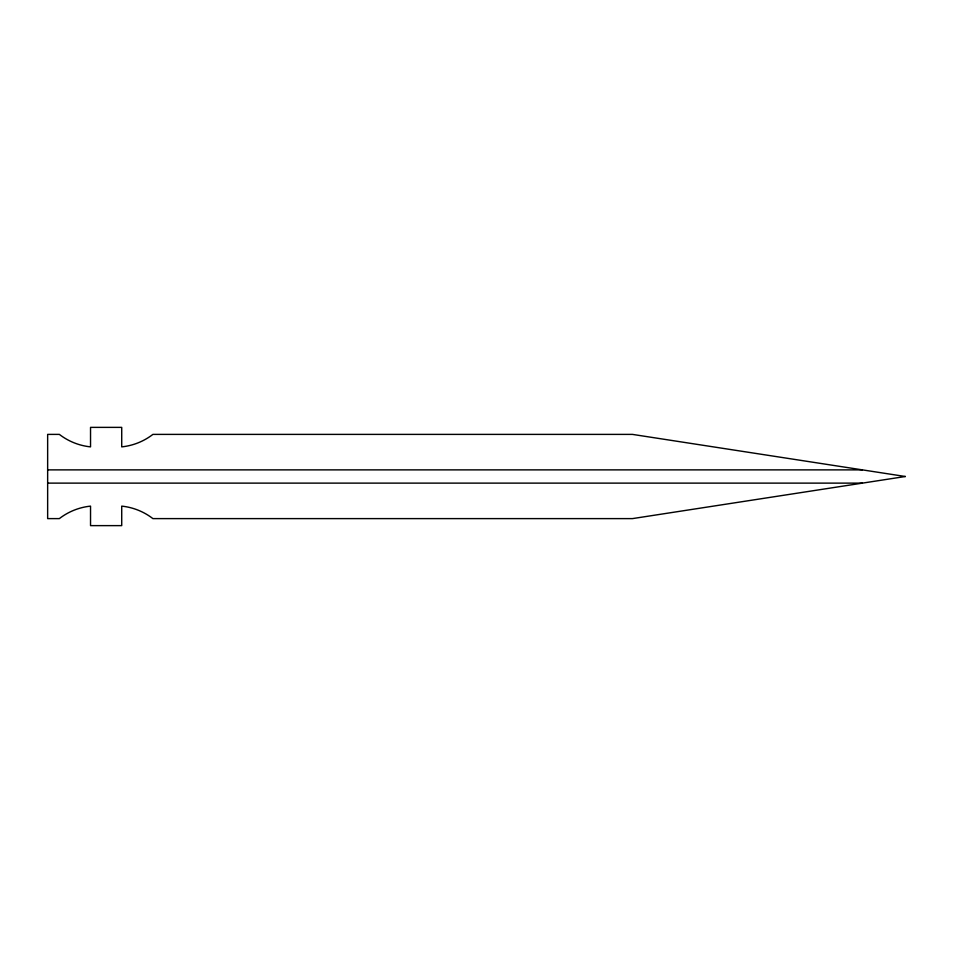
<?xml version="1.0" encoding="UTF-8"?>
<svg xmlns="http://www.w3.org/2000/svg" width="953" height="953" viewBox="0 0 953 953"><rect width="100%" height="100%" fill="white"/><g stroke="black" fill="none" stroke-linecap="round" stroke-linejoin="round"><path stroke-width="1.43" d="M47.65 469.877L862.394 469.877M47.65 483.123L862.394 483.123M905.35 476.5L632.447 518.611L152.909 518.611A61.468 61.468 0 0 0 121.722 506.126L121.722 525.627L90.535 525.627L90.535 506.126A61.468 61.468 0 0 0 59.348 518.611L47.65 518.611L47.65 434.389L59.348 434.389A61.468 61.468 0 0 0 90.535 446.874L90.535 427.373L121.722 427.373L121.722 446.874A61.468 61.468 0 0 0 152.909 434.389L632.447 434.389L905.35 476.5"/></g></svg>
